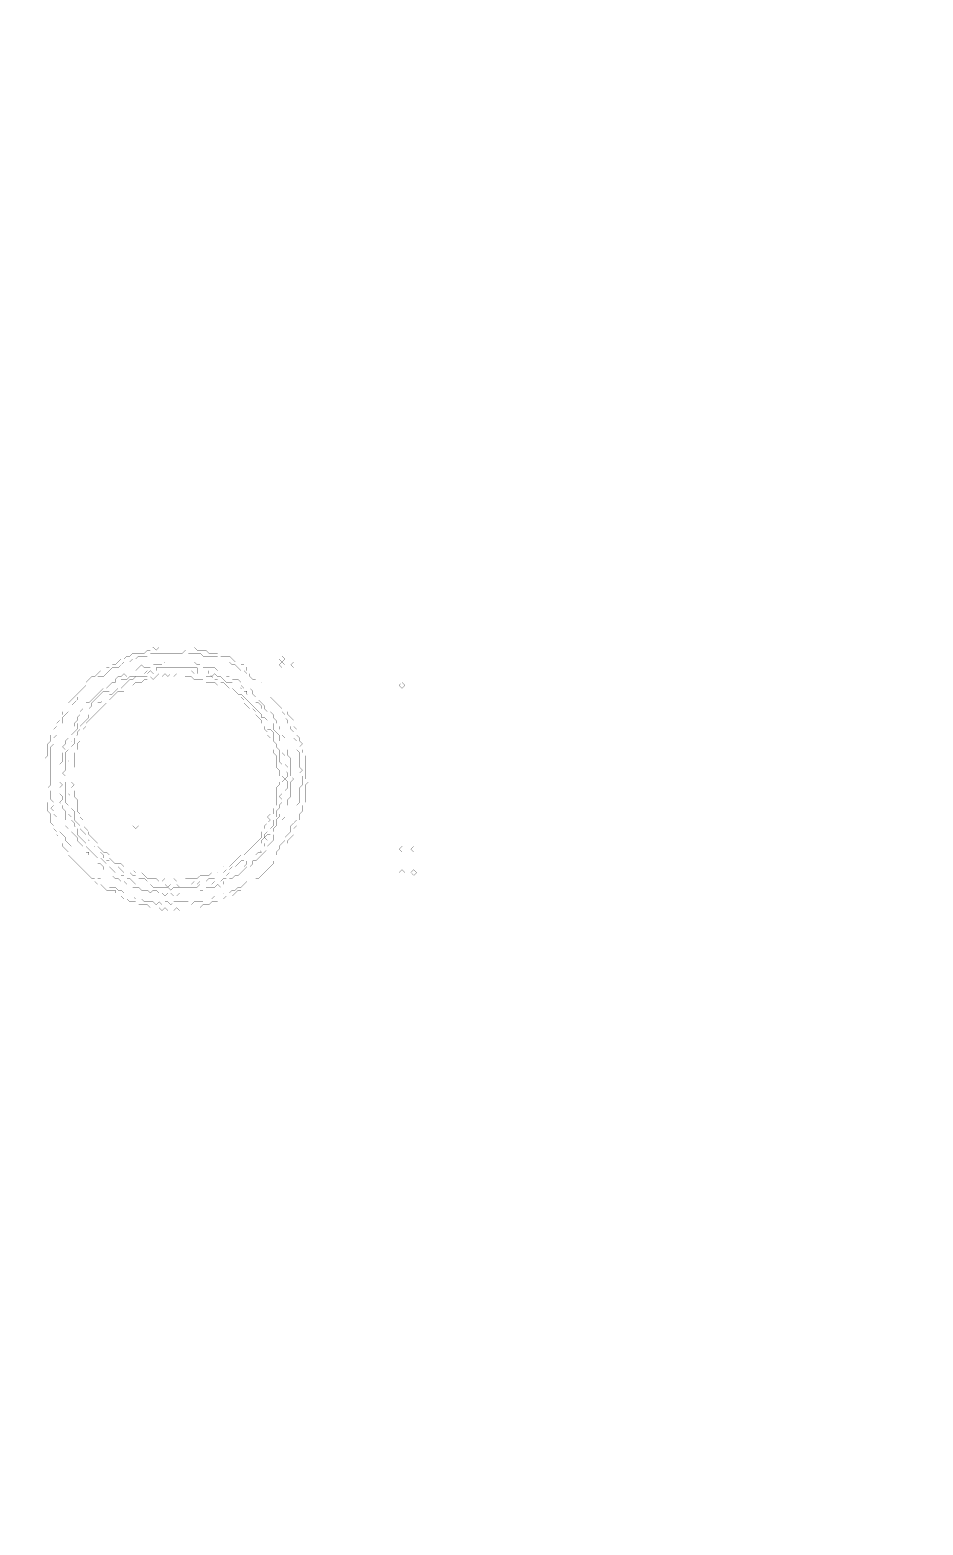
# Model space of a CAD drawing. Header units: metres. Extents: x 0 to 4985, y -4985 to 0.
# Drawn here: x 2008 to 4985, y -4985 to 0 of the extents above; entities that cross this region are included whole.
import ezdxf

# ---------------------------------------------------------------- set-up
doc = ezdxf.new("R2010")
doc.units = ezdxf.units.M
doc.layers.add('conductor', color=1, linetype='Continuous')
doc.layers.add('substrate', color=5, linetype='Continuous')

msp = doc.modelspace()

# ---------------------------------------------------------------- linework, layer by layer
at = {"layer": 'conductor', "const_width": 0.5}
for points in [[(2526.8, -2068.2), (2517, -2078), (2507.3, -2078), (2497.5, -2078), (2487.7, -2078), (2478, -2078), (2468.2, -2078), (2458.5, -2078), (2448.7, -2078), (2439, -2078), (2429.2, -2078), (2419.5, -2078), (2409.7, -2078), (2399.9, -2087.8), (2390.2, -2087.8), (2380.4, -2087.8), (2370.7, -2087.8), (2360.9, -2097.5), (2351.2, -2097.5), (2341.4, -2107.3), (2331.7, -2107.3), (2321.9, -2107.3), (2312.1, -2117), (2302.4, -2126.8), (2292.6, -2126.8), (2282.9, -2126.8), (2273.1, -2136.5), (2263.4, -2146.3), (2253.6, -2156), (2243.8, -2156), (2234.1, -2156), (2224.3, -2165.8), (2214.6, -2175.6), (2204.8, -2185.3), (2195.1, -2195.1), (2185.3, -2204.8), (2175.6, -2214.6), (2165.8, -2224.3), (2165.8, -2234.1), (2156, -2243.8), (2146.3, -2253.6), (2136.5, -2263.4), (2136.5, -2273.1), (2126.8, -2282.9), (2117, -2292.6), (2117, -2302.4), (2117, -2312.1), (2107.3, -2321.9), (2107.3, -2331.7), (2097.5, -2341.4), (2097.5, -2351.2), (2087.8, -2360.9), (2087.8, -2370.7), (2087.8, -2380.4), (2078, -2390.2), (2078, -2399.9), (2078, -2409.7), (2078, -2419.5), (2078, -2429.2), (2078, -2439), (2078, -2448.7), (2078, -2458.5), (2078, -2468.2), (2078, -2478), (2078, -2487.7), (2078, -2497.5), (2078, -2507.3), (2078, -2517), (2068.2, -2526.8), (2078, -2536.5), (2078, -2546.3), (2078, -2556), (2078, -2565.8), (2087.8, -2575.5), (2087.8, -2585.3), (2078, -2595.1), (2087.8, -2604.8), (2087.8, -2614.6), (2097.5, -2624.3), (2097.5, -2634.1), (2097.5, -2643.8), (2107.3, -2653.6), (2107.3, -2663.3), (2107.3, -2673.1), (2117, -2682.9), (2126.8, -2692.6), (2126.8, -2702.4), (2136.5, -2712.1), (2146.3, -2721.9), (2146.3, -2731.6), (2146.3, -2741.4), (2156, -2751.2), (2165.8, -2760.9), (2175.6, -2770.7), (2185.3, -2780.4), (2195.1, -2790.2), (2204.8, -2799.9), (2214.6, -2809.7), (2224.3, -2819.4), (2234.1, -2829.2), (2243.8, -2829.2), (2253.6, -2839), (2263.4, -2848.7), (2273.1, -2858.5), (2282.9, -2858.5), (2292.6, -2858.5), (2302.4, -2868.2), (2312.1, -2868.2), (2321.9, -2878), (2331.7, -2878), (2341.4, -2887.7), (2351.2, -2887.7), (2360.9, -2897.5), (2370.7, -2897.5), (2380.4, -2897.5), (2390.2, -2907.2), (2399.9, -2907.2), (2409.7, -2907.2), (2419.5, -2907.2), (2429.2, -2917), (2439, -2907.2), (2448.7, -2917), (2458.5, -2907.2), (2468.2, -2907.2), (2478, -2917), (2487.7, -2907.2), (2497.5, -2907.2), (2507.3, -2907.2), (2517, -2907.2), (2526.8, -2907.2), (2536.5, -2907.2), (2546.3, -2917), (2556, -2907.2), (2565.8, -2907.2), (2575.5, -2907.2), (2585.3, -2907.2), (2595.1, -2897.5), (2604.8, -2897.5), (2614.6, -2897.5), (2624.3, -2887.7), (2634.1, -2887.7), (2643.8, -2887.7), (2653.6, -2878), (2663.3, -2878), (2673.1, -2878), (2682.9, -2868.2), (2692.6, -2868.2), (2702.4, -2858.5), (2712.1, -2858.5), (2721.9, -2848.7), (2731.6, -2839), (2741.4, -2839), (2751.2, -2829.2), (2760.9, -2819.4), (2770.7, -2809.7), (2780.4, -2799.9), (2790.2, -2790.2), (2799.9, -2780.4), (2809.7, -2770.7), (2819.4, -2760.9), (2829.2, -2751.2), (2829.2, -2741.4), (2839, -2731.6), (2839, -2721.9), (2848.7, -2712.1), (2858.5, -2702.4), (2858.5, -2692.6), (2868.2, -2682.9), (2878, -2673.1), (2878, -2663.3), (2878, -2653.6), (2887.7, -2643.8), (2897.5, -2634.1), (2897.5, -2624.3), (2897.5, -2614.6), (2897.5, -2604.8), (2897.5, -2595.1), (2897.5, -2585.3), (2907.2, -2575.5), (2907.2, -2565.8), (2907.2, -2556), (2907.2, -2546.3), (2907.2, -2536.5), (2907.2, -2526.8), (2917, -2517), (2917, -2507.3), (2917, -2497.5), (2917, -2487.7), (2907.2, -2478), (2917, -2468.2), (2907.2, -2458.5), (2907.2, -2448.7), (2907.2, -2439), (2907.2, -2429.2), (2907.2, -2419.5), (2907.2, -2409.7), (2897.5, -2399.9), (2897.5, -2390.2), (2897.5, -2380.4), (2897.5, -2370.7), (2887.7, -2360.9), (2887.7, -2351.2), (2887.7, -2341.4), (2878, -2331.7), (2878, -2321.9), (2868.2, -2312.1), (2868.2, -2302.4), (2858.5, -2292.6), (2858.5, -2282.9), (2848.7, -2273.1), (2848.7, -2263.4), (2839, -2253.6), (2829.2, -2243.8), (2819.4, -2234.1), (2809.7, -2224.3), (2809.7, -2214.6), (2799.9, -2204.8), (2790.2, -2195.1), (2780.4, -2185.3), (2770.7, -2175.6), (2760.9, -2165.8), (2751.2, -2165.8), (2741.4, -2156), (2741.4, -2146.3), (2731.6, -2146.3), (2721.9, -2136.5), (2712.1, -2136.5), (2702.4, -2126.8), (2692.6, -2117), (2682.9, -2117), (2673.1, -2107.3), (2663.3, -2107.3), (2653.6, -2097.5), (2643.8, -2097.5), (2634.1, -2087.8), (2624.3, -2087.8), (2614.6, -2087.8), (2604.8, -2087.8), (2595.1, -2087.8), (2585.3, -2087.8), (2575.5, -2078), (2565.8, -2078), (2556, -2078), (2546.3, -2078), (2536.5, -2078)], [(2448.7, -2117), (2458.5, -2107.3), (2468.2, -2107.3), (2478, -2107.3), (2487.7, -2107.3), (2497.5, -2117), (2507.3, -2107.3), (2517, -2107.3), (2526.8, -2107.3), (2536.5, -2107.3), (2546.3, -2107.3), (2556, -2107.3), (2565.8, -2117), (2575.5, -2117), (2585.3, -2126.8), (2595.1, -2126.8), (2604.8, -2126.8), (2614.6, -2126.8), (2624.3, -2126.8), (2634.1, -2136.5), (2634.1, -2146.3), (2643.8, -2146.3), (2653.6, -2146.3), (2663.3, -2156), (2673.1, -2156), (2682.9, -2165.8), (2692.6, -2165.8), (2702.4, -2165.8), (2712.1, -2175.6), (2712.1, -2185.3), (2721.9, -2195.1), (2731.6, -2195.1), (2741.4, -2195.1), (2751.2, -2204.8), (2751.2, -2214.6), (2760.9, -2224.3), (2760.9, -2234.1), (2770.7, -2234.1), (2780.4, -2243.8), (2790.2, -2253.6), (2790.2, -2263.4), (2799.9, -2273.1), (2809.7, -2273.1), (2819.4, -2282.9), (2819.4, -2292.6), (2829.2, -2302.4), (2829.2, -2312.1), (2839, -2321.9), (2839, -2331.7), (2848.7, -2341.4), (2848.7, -2351.2), (2858.5, -2360.9), (2858.5, -2370.7), (2858.5, -2380.4), (2858.5, -2390.2), (2868.2, -2399.9), (2868.2, -2409.7), (2868.2, -2419.5), (2878, -2429.2), (2878, -2439), (2878, -2448.7), (2878, -2458.5), (2878, -2468.2), (2878, -2478), (2878, -2487.7), (2887.7, -2497.5), (2878, -2507.3), (2878, -2517), (2878, -2526.8), (2878, -2536.5), (2878, -2546.3), (2878, -2556), (2868.2, -2565.8), (2868.2, -2575.5), (2868.2, -2585.3), (2858.5, -2595.1), (2858.5, -2604.8), (2858.5, -2614.6), (2858.5, -2624.3), (2848.7, -2634.1), (2848.7, -2643.8), (2848.7, -2653.6), (2839, -2663.3), (2829.2, -2673.1), (2819.4, -2682.9), (2819.4, -2692.6), (2819.4, -2702.4), (2809.7, -2712.1), (2799.9, -2721.9), (2799.9, -2731.6), (2790.2, -2741.4), (2780.4, -2751.2), (2770.7, -2760.9), (2760.9, -2770.7), (2751.2, -2770.7), (2751.2, -2780.4), (2741.4, -2790.2), (2731.6, -2790.2), (2721.9, -2799.9), (2712.1, -2809.7), (2702.4, -2819.4), (2692.6, -2819.4), (2682.9, -2829.2), (2673.1, -2829.2), (2663.3, -2839), (2653.6, -2839), (2653.6, -2848.7), (2643.8, -2858.5), (2634.1, -2848.7), (2624.3, -2858.5), (2614.6, -2858.5), (2604.8, -2858.5), (2595.1, -2858.5), (2585.3, -2868.2), (2575.5, -2868.2), (2565.8, -2878), (2556, -2878), (2546.3, -2878), (2536.5, -2878), (2526.8, -2878), (2517, -2878), (2507.3, -2878), (2497.5, -2868.2), (2507.3, -2878), (2497.5, -2887.7), (2487.7, -2887.7), (2478, -2878), (2468.2, -2878), (2458.5, -2887.7), (2448.7, -2878), (2439, -2878), (2429.2, -2868.2), (2419.5, -2868.2), (2409.7, -2878), (2399.9, -2868.2), (2390.2, -2868.2), (2380.4, -2868.2), (2370.7, -2858.5), (2360.9, -2858.5), (2351.2, -2858.5), (2341.4, -2848.7), (2331.7, -2848.7), (2321.9, -2839), (2312.1, -2839), (2302.4, -2829.2), (2292.6, -2829.2), (2282.9, -2819.4), (2282.9, -2809.7), (2273.1, -2819.4), (2263.4, -2809.7), (2253.6, -2799.9), (2253.6, -2790.2), (2243.8, -2780.4), (2234.1, -2780.4), (2224.3, -2770.7), (2214.6, -2760.9), (2204.8, -2751.2), (2204.8, -2741.4), (2195.1, -2741.4), (2185.3, -2731.6), (2185.3, -2721.9), (2175.6, -2712.1), (2165.8, -2702.4), (2165.8, -2692.6), (2156, -2682.9), (2146.3, -2673.1), (2146.3, -2663.3), (2136.5, -2663.3), (2126.8, -2653.6), (2136.5, -2643.8), (2126.8, -2634.1), (2126.8, -2624.3), (2126.8, -2614.6), (2126.8, -2604.8), (2117, -2595.1), (2117, -2585.3), (2107.3, -2575.5), (2117, -2565.8), (2117, -2556), (2107.3, -2546.3), (2107.3, -2536.5), (2107.3, -2526.8), (2117, -2517), (2107.3, -2507.3), (2107.3, -2497.5), (2107.3, -2487.7), (2107.3, -2478), (2107.3, -2468.2), (2107.3, -2458.5), (2107.3, -2448.7), (2117, -2439), (2117, -2429.2), (2117, -2419.5), (2117, -2409.7), (2126.8, -2399.9), (2117, -2390.2), (2126.8, -2380.4), (2126.8, -2370.7), (2136.5, -2360.9), (2136.5, -2351.2), (2136.5, -2341.4), (2146.3, -2331.7), (2156, -2321.9), (2156, -2312.1), (2165.8, -2302.4), (2165.8, -2292.6), (2175.6, -2282.9), (2175.6, -2273.1), (2185.3, -2263.4), (2185.3, -2253.6), (2195.1, -2243.8), (2204.8, -2243.8), (2214.6, -2234.1), (2224.3, -2224.3), (2234.1, -2214.6), (2243.8, -2204.8), (2253.6, -2195.1), (2263.4, -2195.1), (2273.1, -2185.3), (2282.9, -2175.6), (2292.6, -2175.6), (2292.6, -2165.8), (2302.4, -2156), (2312.1, -2156), (2321.9, -2146.3), (2331.7, -2156), (2331.7, -2146.3), (2341.4, -2136.5), (2351.2, -2146.3), (2360.9, -2146.3), (2360.9, -2136.5), (2370.7, -2126.8), (2380.4, -2117), (2390.2, -2126.8), (2399.9, -2126.8), (2409.7, -2126.8), (2419.5, -2117), (2429.2, -2117), (2439, -2117)], [(2439, -2146.3), (2429.2, -2156), (2419.5, -2165.8), (2409.7, -2156), (2399.9, -2165.8), (2390.2, -2165.8), (2380.4, -2175.6), (2370.7, -2175.6), (2360.9, -2175.6), (2351.2, -2185.3), (2341.4, -2185.3), (2331.7, -2195.1), (2321.9, -2204.8), (2312.1, -2204.8), (2302.4, -2204.8), (2292.6, -2214.6), (2282.9, -2224.3), (2273.1, -2234.1), (2263.4, -2234.1), (2263.4, -2243.8), (2253.6, -2253.6), (2243.8, -2263.4), (2234.1, -2273.1), (2224.3, -2282.9), (2214.6, -2292.6), (2204.8, -2302.4), (2195.1, -2312.1), (2195.1, -2321.9), (2185.3, -2331.7), (2185.3, -2341.4), (2175.6, -2351.2), (2175.6, -2360.9), (2175.6, -2370.7), (2165.8, -2380.4), (2165.8, -2390.2), (2165.8, -2399.9), (2156, -2409.7), (2156, -2419.5), (2156, -2429.2), (2156, -2439), (2156, -2448.7), (2156, -2458.5), (2146.3, -2468.2), (2146.3, -2478), (2146.3, -2487.7), (2146.3, -2497.5), (2146.3, -2507.3), (2156, -2517), (2146.3, -2526.8), (2156, -2536.5), (2156, -2546.3), (2156, -2556), (2165.8, -2565.8), (2165.8, -2575.5), (2165.8, -2585.3), (2165.8, -2595.1), (2165.8, -2604.8), (2175.6, -2614.6), (2175.6, -2624.3), (2185.3, -2634.1), (2185.3, -2643.8), (2185.3, -2653.6), (2195.1, -2663.3), (2204.8, -2673.1), (2204.8, -2682.9), (2214.6, -2692.6), (2224.3, -2702.4), (2234.1, -2712.1), (2234.1, -2721.9), (2243.8, -2731.6), (2253.6, -2741.4), (2263.4, -2741.4), (2273.1, -2751.2), (2273.1, -2760.9), (2282.9, -2770.7), (2292.6, -2780.4), (2302.4, -2780.4), (2312.1, -2780.4), (2321.9, -2790.2), (2331.7, -2790.2), (2341.4, -2799.9), (2351.2, -2799.9), (2360.9, -2809.7), (2370.7, -2809.7), (2380.4, -2809.7), (2390.2, -2819.4), (2399.9, -2829.2), (2409.7, -2829.2), (2419.5, -2829.2), (2429.2, -2829.2), (2439, -2839), (2448.7, -2839), (2458.5, -2829.2), (2468.2, -2839), (2478, -2839), (2487.7, -2829.2), (2497.5, -2839), (2507.3, -2839), (2517, -2839), (2526.8, -2829.2), (2536.5, -2829.2), (2546.3, -2829.2), (2556, -2829.2), (2565.8, -2829.2), (2575.5, -2819.4), (2585.3, -2819.4), (2595.1, -2819.4), (2604.8, -2819.4), (2614.6, -2809.7), (2624.3, -2809.7), (2634.1, -2809.7), (2643.8, -2799.9), (2653.6, -2790.2), (2663.3, -2790.2), (2673.1, -2790.2), (2682.9, -2780.4), (2692.6, -2770.7), (2702.4, -2760.9), (2712.1, -2751.2), (2721.9, -2751.2), (2731.6, -2741.4), (2741.4, -2731.6), (2751.2, -2721.9), (2760.9, -2712.1), (2770.7, -2702.4), (2780.4, -2692.6), (2780.4, -2682.9), (2780.4, -2673.1), (2790.2, -2663.3), (2790.2, -2653.6), (2799.9, -2643.8), (2809.7, -2634.1), (2799.9, -2624.3), (2809.7, -2614.6), (2819.4, -2614.6), (2819.4, -2604.8), (2819.4, -2595.1), (2829.2, -2585.3), (2829.2, -2575.5), (2829.2, -2565.8), (2829.2, -2556), (2829.2, -2546.3), (2829.2, -2536.5), (2829.2, -2526.8), (2839, -2517), (2839, -2507.3), (2829.2, -2497.5), (2839, -2487.7), (2839, -2478), (2839, -2468.2), (2829.2, -2458.5), (2829.2, -2448.7), (2829.2, -2439), (2829.2, -2429.2), (2829.2, -2419.5), (2819.4, -2409.7), (2819.4, -2399.9), (2809.7, -2390.2), (2809.7, -2380.4), (2809.7, -2370.7), (2809.7, -2360.9), (2799.9, -2351.2), (2799.9, -2341.4), (2790.2, -2331.7), (2790.2, -2321.9), (2780.4, -2312.1), (2780.4, -2302.4), (2770.7, -2292.6), (2760.9, -2282.9), (2760.9, -2273.1), (2751.2, -2263.4), (2741.4, -2263.4), (2731.6, -2253.6), (2721.9, -2243.8), (2721.9, -2234.1), (2712.1, -2224.3), (2702.4, -2224.3), (2692.6, -2224.3), (2682.9, -2214.6), (2673.1, -2204.8), (2663.3, -2195.1), (2653.6, -2185.3), (2643.8, -2185.3), (2634.1, -2185.3), (2624.3, -2175.6), (2614.6, -2175.6), (2604.8, -2175.6), (2595.1, -2175.6), (2585.3, -2165.8), (2575.5, -2165.8), (2565.8, -2165.8), (2556, -2165.8), (2546.3, -2156), (2536.5, -2156), (2526.8, -2156), (2517, -2146.3), (2507.3, -2146.3), (2497.5, -2146.3), (2487.7, -2156), (2478, -2146.3), (2468.2, -2156), (2458.5, -2146.3), (2448.7, -2156)], [(2351.2, -2653.6), (2360.9, -2643.8), (2370.7, -2653.6), (2360.9, -2663.3)]]:
    msp.add_lwpolyline(points, close=True, dxfattribs=at)
at = {"layer": 'substrate', "const_width": 0.5}
msp.add_lwpolyline([(2000, -4985.2), (2009.7, -4985.2), (2019.5, -4985.2), (2029.2, -4985.2), (2039, -4985.2), (2048.7, -4985.2), (2058.5, -4985.2), (2068.2, -4985.2), (2078, -4985.2), (2087.8, -4985.2), (2097.5, -4985.2), (2107.3, -4985.2), (2117, -4985.2), (2126.8, -4985.2), (2136.5, -4985.2), (2146.3, -4985.2), (2156, -4985.2), (2165.8, -4985.2), (2175.6, -4985.2), (2185.3, -4985.2), (2195.1, -4985.2), (2204.8, -4985.2), (2214.6, -4985.2), (2224.3, -4985.2), (2234.1, -4985.2), (2243.8, -4985.2), (2253.6, -4985.2), (2263.4, -4985.2), (2273.1, -4985.2), (2282.9, -4985.2), (2292.6, -4985.2), (2302.4, -4985.2), (2312.1, -4985.2), (2321.9, -4985.2), (2331.7, -4985.2), (2341.4, -4985.2), (2351.2, -4985.2), (2360.9, -4985.2), (2370.7, -4985.2), (2380.4, -4985.2), (2390.2, -4985.2), (2399.9, -4985.2), (2409.7, -4985.2), (2419.5, -4985.2), (2429.2, -4985.2), (2439, -4985.2), (2448.7, -4985.2), (2458.5, -4985.2), (2468.2, -4985.2), (2478, -4985.2), (2487.7, -4985.2), (2497.5, -4985.2), (2507.3, -4985.2), (2517, -4985.2), (2526.8, -4985.2), (2536.5, -4985.2), (2546.3, -4985.2), (2556, -4985.2), (2565.8, -4985.2), (2575.5, -4985.2), (2585.3, -4985.2), (2595.1, -4985.2), (2604.8, -4985.2), (2614.6, -4985.2), (2624.3, -4985.2), (2634.1, -4985.2), (2643.8, -4985.2), (2653.6, -4985.2), (2663.3, -4985.2), (2673.1, -4985.2), (2682.9, -4985.2), (2692.6, -4985.2), (2702.4, -4985.2), (2712.1, -4985.2), (2721.9, -4985.2), (2731.6, -4985.2), (2741.4, -4985.2), (2751.2, -4985.2), (2760.9, -4985.2), (2770.7, -4985.2), (2780.4, -4985.2), (2790.2, -4985.2), (2799.9, -4985.2), (2809.7, -4985.2), (2819.4, -4985.2), (2829.2, -4985.2), (2839, -4985.2), (2848.7, -4985.2), (2858.5, -4985.2), (2868.2, -4985.2), (2878, -4985.2), (2887.7, -4985.2), (2897.5, -4985.2), (2907.2, -4985.2), (2917, -4985.2), (2926.8, -4985.2), (2936.5, -4985.2), (2946.3, -4985.2), (2956, -4985.2), (2965.8, -4985.2), (2975.5, -4985.2), (2985.3, -4985.2), (2995, -4985.2), (3004.8, -4985.2), (3014.6, -4985.2), (3024.3, -4985.2), (3034.1, -4985.2), (3043.8, -4985.2), (3053.6, -4985.2), (3063.3, -4985.2), (3073.1, -4985.2), (3082.9, -4985.2), (3092.6, -4985.2), (3102.4, -4985.2), (3112.1, -4985.2), (3121.9, -4985.2), (3131.6, -4985.2), (3141.4, -4985.2), (3151.1, -4985.2), (3160.9, -4985.2), (3170.7, -4985.2), (3180.4, -4985.2), (3190.2, -4985.2), (3199.9, -4985.2), (3209.7, -4985.2), (3219.4, -4985.2), (3229.2, -4985.2), (3238.9, -4985.2), (3248.7, -4985.2), (3258.5, -4985.2), (3268.2, -4985.2), (3278, -4985.2), (3287.7, -4985.2), (3297.5, -4985.2), (3307.2, -4985.2), (3317, -4985.2), (3326.7, -4985.2), (3336.5, -4985.2), (3346.3, -4985.2), (3356, -4985.2), (3365.8, -4985.2), (3375.5, -4985.2), (3385.3, -4985.2), (3395, -4985.2), (3404.8, -4985.2), (3414.6, -4985.2), (3424.3, -4985.2), (3434.1, -4985.2), (3443.8, -4985.2), (3453.6, -4985.2), (3463.3, -4985.2), (3473.1, -4985.2), (3482.8, -4985.2), (3492.6, -4985.2), (3502.4, -4985.2), (3512.1, -4985.2), (3521.9, -4985.2), (3531.6, -4985.2), (3541.4, -4985.2), (3551.1, -4985.2), (3560.9, -4985.2), (3570.6, -4985.2), (3580.4, -4985.2), (3590.2, -4985.2), (3599.9, -4985.2), (3609.7, -4985.2), (3619.4, -4985.2), (3629.2, -4985.2), (3638.9, -4985.2), (3648.7, -4985.2), (3658.4, -4985.2), (3668.2, -4985.2), (3678, -4985.2), (3687.7, -4985.2), (3697.5, -4985.2), (3707.2, -4985.2), (3717, -4985.2), (3726.7, -4985.2), (3736.5, -4985.2), (3746.2, -4985.2), (3756, -4985.2), (3765.8, -4985.2), (3775.5, -4985.2), (3785.3, -4985.2), (3795, -4985.2), (3804.8, -4985.2), (3814.5, -4985.2), (3824.3, -4985.2), (3834.1, -4985.2), (3843.8, -4985.2), (3853.6, -4985.2), (3863.3, -4985.2), (3873.1, -4985.2), (3882.8, -4985.2), (3892.6, -4985.2), (3902.3, -4985.2), (3912.1, -4985.2), (3921.9, -4985.2), (3931.6, -4985.2), (3941.4, -4985.2), (3951.1, -4985.2), (3960.9, -4985.2), (3970.6, -4985.2), (3980.4, -4985.2), (3990.1, -4985.2), (3999.9, -4985.2), (4009.7, -4985.2), (4019.4, -4985.2), (4029.2, -4985.2), (4038.9, -4985.2), (4048.7, -4985.2), (4058.4, -4985.2), (4068.2, -4985.2), (4077.9, -4985.2), (4087.7, -4985.2), (4097.5, -4985.2), (4107.2, -4985.2), (4117, -4985.2), (4126.7, -4985.2), (4136.5, -4985.2), (4146.2, -4985.2), (4156, -4985.2), (4165.8, -4985.2), (4175.5, -4985.2), (4185.3, -4985.2), (4195, -4985.2), (4204.8, -4985.2), (4214.5, -4985.2), (4224.3, -4985.2), (4234, -4985.2), (4243.8, -4985.2), (4253.6, -4985.2), (4263.3, -4985.2), (4273.1, -4985.2), (4282.8, -4985.2), (4292.6, -4985.2), (4302.3, -4985.2), (4312.1, -4985.2), (4321.8, -4985.2), (4331.6, -4985.2), (4341.4, -4985.2), (4351.1, -4985.2), (4360.9, -4985.2), (4370.6, -4985.2), (4380.4, -4985.2), (4390.1, -4985.2), (4399.9, -4985.2), (4409.6, -4985.2), (4419.4, -4985.2), (4429.2, -4985.2), (4438.9, -4985.2), (4448.7, -4985.2), (4458.4, -4985.2), (4468.2, -4985.2), (4477.9, -4985.2), (4487.7, -4985.2), (4497.5, -4985.2), (4507.2, -4985.2), (4517, -4985.2), (4526.7, -4985.2), (4536.5, -4985.2), (4546.2, -4985.2), (4556, -4985.2), (4565.7, -4985.2), (4575.5, -4985.2), (4585.3, -4985.2), (4595, -4985.2), (4604.8, -4985.2), (4614.5, -4985.2), (4624.3, -4985.2), (4634, -4985.2), (4643.8, -4985.2), (4653.5, -4985.2), (4663.3, -4985.2), (4673.1, -4985.2), (4682.8, -4985.2), (4692.6, -4985.2), (4702.3, -4985.2), (4712.1, -4985.2), (4721.8, -4985.2), (4731.6, -4985.2), (4741.3, -4985.2), (4751.1, -4985.2), (4760.9, -4985.2), (4770.6, -4985.2), (4780.4, -4985.2), (4790.1, -4985.2), (4799.9, -4985.2), (4809.6, -4985.2), (4819.4, -4985.2), (4829.2, -4985.2), (4838.9, -4985.2), (4848.7, -4985.2), (4858.4, -4985.2), (4868.2, -4985.2), (4877.9, -4985.2), (4887.7, -4985.2), (4897.4, -4985.2), (4907.2, -4985.2), (4917, -4985.2), (4926.7, -4985.2), (4936.5, -4985.2), (4946.2, -4985.2), (4956, -4985.2), (4965.7, -4985.2), (4975.5, -4985.2), (4985.2, -4985.2), (4985.2, -4975.5), (4985.2, -4965.7), (4985.2, -4956), (4985.2, -4946.2), (4985.2, -4936.5), (4985.2, -4926.7), (4985.2, -4917), (4985.2, -4907.2), (4985.2, -4897.4), (4985.2, -4887.7), (4985.2, -4877.9), (4985.2, -4868.2), (4985.2, -4858.4), (4985.2, -4848.7), (4985.2, -4838.9), (4985.2, -4829.2), (4985.2, -4819.4), (4985.2, -4809.6), (4985.2, -4799.9), (4985.2, -4790.1), (4985.2, -4780.4), (4985.2, -4770.6), (4985.2, -4760.9), (4985.2, -4751.1), (4985.2, -4741.3), (4985.2, -4731.6), (4985.2, -4721.8), (4985.2, -4712.1), (4985.2, -4702.3), (4985.2, -4692.6), (4985.2, -4682.8), (4985.2, -4673.1), (4985.2, -4663.3), (4985.2, -4653.5), (4985.2, -4643.8), (4985.2, -4634), (4985.2, -4624.3), (4985.2, -4614.5), (4985.2, -4604.8), (4985.2, -4595), (4985.2, -4585.3), (4985.2, -4575.5), (4985.2, -4565.7), (4985.2, -4556), (4985.2, -4546.2), (4985.2, -4536.5), (4985.2, -4526.7), (4985.2, -4517), (4985.2, -4507.2), (4985.2, -4497.5), (4985.2, -4487.7), (4985.2, -4477.9), (4985.2, -4468.2), (4985.2, -4458.4), (4985.2, -4448.7), (4985.2, -4438.9), (4985.2, -4429.2), (4985.2, -4419.4), (4985.2, -4409.6), (4985.2, -4399.9), (4985.2, -4390.1), (4985.2, -4380.4), (4985.2, -4370.6), (4985.2, -4360.9), (4985.2, -4351.1), (4985.2, -4341.4), (4985.2, -4331.6), (4985.2, -4321.8), (4985.2, -4312.1), (4985.2, -4302.3), (4985.2, -4292.6), (4985.2, -4282.8), (4985.2, -4273.1), (4985.2, -4263.3), (4985.2, -4253.6), (4985.2, -4243.8), (4985.2, -4234), (4985.2, -4224.3), (4985.2, -4214.5), (4985.2, -4204.8), (4985.2, -4195), (4985.2, -4185.3), (4985.2, -4175.5), (4985.2, -4165.8), (4985.2, -4156), (4985.2, -4146.2), (4985.2, -4136.5), (4985.2, -4126.7), (4985.2, -4117), (4985.2, -4107.2), (4985.2, -4097.5), (4985.2, -4087.7), (4985.2, -4077.9), (4985.2, -4068.2), (4985.2, -4058.4), (4985.2, -4048.7), (4985.2, -4038.9), (4985.2, -4029.2), (4985.2, -4019.4), (4985.2, -4009.7), (4985.2, -3999.9), (4985.2, -3990.1), (4985.2, -3980.4), (4985.2, -3970.6), (4985.2, -3960.9), (4985.2, -3951.1), (4985.2, -3941.4), (4985.2, -3931.6), (4985.2, -3921.9), (4985.2, -3912.1), (4985.2, -3902.3), (4985.2, -3892.6), (4985.2, -3882.8), (4985.2, -3873.1), (4985.2, -3863.3), (4985.2, -3853.6), (4985.2, -3843.8), (4985.2, -3834.1), (4985.2, -3824.3), (4985.2, -3814.5), (4985.2, -3804.8), (4985.2, -3795), (4985.2, -3785.3), (4985.2, -3775.5), (4985.2, -3765.8), (4985.2, -3756), (4985.2, -3746.2), (4985.2, -3736.5), (4985.2, -3726.7), (4985.2, -3717), (4985.2, -3707.2), (4985.2, -3697.5), (4985.2, -3687.7), (4985.2, -3678), (4985.2, -3668.2), (4985.2, -3658.4), (4985.2, -3648.7), (4985.2, -3638.9), (4985.2, -3629.2), (4985.2, -3619.4), (4985.2, -3609.7), (4985.2, -3599.9), (4985.2, -3590.2), (4985.2, -3580.4), (4985.2, -3570.6), (4985.2, -3560.9), (4985.2, -3551.1), (4985.2, -3541.4), (4985.2, -3531.6), (4985.2, -3521.9), (4985.2, -3512.1), (4985.2, -3502.4), (4985.2, -3492.6), (4985.2, -3482.8), (4985.2, -3473.1), (4985.2, -3463.3), (4985.2, -3453.6), (4985.2, -3443.8), (4985.2, -3434.1), (4985.2, -3424.3), (4985.2, -3414.6), (4985.2, -3404.8), (4985.2, -3395), (4985.2, -3385.3), (4985.2, -3375.5), (4985.2, -3365.8), (4985.2, -3356), (4985.2, -3346.3), (4985.2, -3336.5), (4985.2, -3326.7), (4985.2, -3317), (4985.2, -3307.2), (4985.2, -3297.5), (4985.2, -3287.7), (4985.2, -3278), (4985.2, -3268.2), (4985.2, -3258.5), (4985.2, -3248.7), (4985.2, -3238.9), (4985.2, -3229.2), (4985.2, -3219.4), (4985.2, -3209.7), (4985.2, -3199.9), (4985.2, -3190.2), (4985.2, -3180.4), (4985.2, -3170.7), (4985.2, -3160.9), (4985.2, -3151.1), (4985.2, -3141.4), (4985.2, -3131.6), (4985.2, -3121.9), (4985.2, -3112.1), (4985.2, -3102.4), (4985.2, -3092.6), (4985.2, -3082.9), (4985.2, -3073.1), (4985.2, -3063.3), (4985.2, -3053.6), (4985.2, -3043.8), (4985.2, -3034.1), (4985.2, -3024.3), (4985.2, -3014.6), (4985.2, -3004.8), (4985.2, -2995), (4985.2, -2985.3), (4985.2, -2975.5), (4985.2, -2965.8), (4985.2, -2956), (4985.2, -2946.3), (4985.2, -2936.5), (4985.2, -2926.8), (4985.2, -2917), (4985.2, -2907.2), (4985.2, -2897.5), (4985.2, -2887.7), (4985.2, -2878), (4985.2, -2868.2), (4985.2, -2858.5), (4985.2, -2848.7), (4985.2, -2839), (4985.2, -2829.2), (4985.2, -2819.4), (4985.2, -2809.7), (4985.2, -2799.9), (4985.2, -2790.2), (4985.2, -2780.4), (4985.2, -2770.7), (4985.2, -2760.9), (4985.2, -2751.2), (4985.2, -2741.4), (4985.2, -2731.6), (4985.2, -2721.9), (4985.2, -2712.1), (4985.2, -2702.4), (4985.2, -2692.6), (4985.2, -2682.9), (4985.2, -2673.1), (4985.2, -2663.3), (4985.2, -2653.6), (4985.2, -2643.8), (4985.2, -2634.1), (4985.2, -2624.3), (4985.2, -2614.6), (4985.2, -2604.8), (4985.2, -2595.1), (4985.2, -2585.3), (4985.2, -2575.5), (4985.2, -2565.8), (4985.2, -2556), (4985.2, -2546.3), (4985.2, -2536.5), (4985.2, -2526.8), (4985.2, -2517), (4985.2, -2507.3), (4985.2, -2497.5), (4985.2, -2487.7), (4985.2, -2478), (4985.2, -2468.2), (4985.2, -2458.5), (4985.2, -2448.7), (4985.2, -2439), (4985.2, -2429.2), (4985.2, -2419.5), (4985.2, -2409.7), (4985.2, -2399.9), (4985.2, -2390.2), (4985.2, -2380.4), (4985.2, -2370.7), (4985.2, -2360.9), (4985.2, -2351.2), (4985.2, -2341.4), (4985.2, -2331.7), (4985.2, -2321.9), (4985.2, -2312.1), (4985.2, -2302.4), (4985.2, -2292.6), (4985.2, -2282.9), (4985.2, -2273.1), (4985.2, -2263.4), (4985.2, -2253.6), (4985.2, -2243.8), (4985.2, -2234.1), (4985.2, -2224.3), (4985.2, -2214.6), (4985.2, -2204.8), (4985.2, -2195.1), (4985.2, -2185.3), (4985.2, -2175.6), (4985.2, -2165.8), (4985.2, -2156), (4985.2, -2146.3), (4985.2, -2136.5), (4985.2, -2126.8), (4985.2, -2117), (4985.2, -2107.3), (4985.2, -2097.5), (4985.2, -2087.8), (4985.2, -2078), (4985.2, -2068.2), (4985.2, -2058.5), (4985.2, -2048.7), (4985.2, -2039), (4985.2, -2029.2), (4985.2, -2019.5), (4985.2, -2009.7), (4985.2, -2000), (4985.2, -1990.2), (4985.2, -1980.4), (4985.2, -1970.7), (4985.2, -1960.9), (4985.2, -1951.2), (4985.2, -1941.4), (4985.2, -1931.7), (4985.2, -1921.9), (4985.2, -1912.1), (4985.2, -1902.4), (4985.2, -1892.6), (4985.2, -1882.9), (4985.2, -1873.1), (4985.2, -1863.4), (4985.2, -1853.6), (4985.2, -1843.9), (4985.2, -1834.1), (4985.2, -1824.3), (4985.2, -1814.6), (4985.2, -1804.8), (4985.2, -1795.1), (4985.2, -1785.3), (4985.2, -1775.6), (4985.2, -1765.8), (4985.2, -1756.1), (4985.2, -1746.3), (4985.2, -1736.5), (4985.2, -1726.8), (4985.2, -1717), (4985.2, -1707.3), (4985.2, -1697.5), (4985.2, -1687.8), (4985.2, -1678), (4985.2, -1668.3), (4985.2, -1658.5), (4985.2, -1648.7), (4985.2, -1639), (4985.2, -1629.2), (4985.2, -1619.5), (4985.2, -1609.7), (4985.2, -1600), (4985.2, -1590.2), (4985.2, -1580.4), (4985.2, -1570.7), (4985.2, -1560.9), (4985.2, -1551.2), (4985.2, -1541.4), (4985.2, -1531.7), (4985.2, -1521.9), (4985.2, -1512.2), (4985.2, -1502.4), (4985.2, -1492.6), (4985.2, -1482.9), (4985.2, -1473.1), (4985.2, -1463.4), (4985.2, -1453.6), (4985.2, -1443.9), (4985.2, -1434.1), (4985.2, -1424.4), (4985.2, -1414.6), (4985.2, -1404.8), (4985.2, -1395.1), (4985.2, -1385.3), (4985.2, -1375.6), (4985.2, -1365.8), (4985.2, -1356.1), (4985.2, -1346.3), (4985.2, -1336.6), (4985.2, -1326.8), (4985.2, -1317), (4985.2, -1307.3), (4985.2, -1297.5), (4985.2, -1287.8), (4985.2, -1278), (4985.2, -1268.3), (4985.2, -1258.5), (4985.2, -1248.8), (4985.2, -1239), (4985.2, -1229.2), (4985.2, -1219.5), (4985.2, -1209.7), (4985.2, -1200), (4985.2, -1190.2), (4985.2, -1180.5), (4985.2, -1170.7), (4985.2, -1160.9), (4985.2, -1151.2), (4985.2, -1141.4), (4985.2, -1131.7), (4985.2, -1121.9), (4985.2, -1112.2), (4985.2, -1102.4), (4985.2, -1092.7), (4985.2, -1082.9), (4985.2, -1073.1), (4985.2, -1063.4), (4985.2, -1053.6), (4985.2, -1043.9), (4985.2, -1034.1), (4985.2, -1024.4), (4985.2, -1014.6), (4985.2, -1004.9), (4985.2, -995.1), (4985.2, -985.3), (4985.2, -975.6), (4985.2, -965.8), (4985.2, -956.1), (4985.2, -946.3), (4985.2, -936.6), (4985.2, -926.8), (4985.2, -917.1), (4985.2, -907.3), (4985.2, -897.5), (4985.2, -887.8), (4985.2, -878), (4985.2, -868.3), (4985.2, -858.5), (4985.2, -848.8), (4985.2, -839), (4985.2, -829.2), (4985.2, -819.5), (4985.2, -809.7), (4985.2, -800), (4985.2, -790.2), (4985.2, -780.5), (4985.2, -770.7), (4985.2, -761), (4985.2, -751.2), (4985.2, -741.4), (4985.2, -731.7), (4985.2, -721.9), (4985.2, -712.2), (4985.2, -702.4), (4985.2, -692.7), (4985.2, -682.9), (4985.2, -673.2), (4985.2, -663.4), (4985.2, -653.6), (4985.2, -643.9), (4985.2, -634.1), (4985.2, -624.4), (4985.2, -614.6), (4985.2, -604.9), (4985.2, -595.1), (4985.2, -585.4), (4985.2, -575.6), (4985.2, -565.8), (4985.2, -556.1), (4985.2, -546.3), (4985.2, -536.6), (4985.2, -526.8), (4985.2, -517.1), (4985.2, -507.3), (4985.2, -497.5), (4985.2, -487.8), (4985.2, -478), (4985.2, -468.3), (4985.2, -458.5), (4985.2, -448.8), (4985.2, -439), (4985.2, -429.3), (4985.2, -419.5), (4985.2, -409.7), (4985.2, -400), (4985.2, -390.2), (4985.2, -380.5), (4985.2, -370.7), (4985.2, -361), (4985.2, -351.2), (4985.2, -341.5), (4985.2, -331.7), (4985.2, -321.9), (4985.2, -312.2), (4985.2, -302.4), (4985.2, -292.7), (4985.2, -282.9), (4985.2, -273.2), (4985.2, -263.4), (4985.2, -253.7), (4985.2, -243.9), (4985.2, -234.1), (4985.2, -224.4), (4985.2, -214.6), (4985.2, -204.9), (4985.2, -195.1), (4985.2, -185.4), (4985.2, -175.6), (4985.2, -165.8), (4985.2, -156.1), (4985.2, -146.3), (4985.2, -136.6), (4985.2, -126.8), (4985.2, -117.1), (4985.2, -107.3), (4985.2, -97.6), (4985.2, -87.8), (4985.2, -78), (4985.2, -68.3), (4985.2, -58.5), (4985.2, -48.8), (4985.2, -39), (4985.2, -29.3), (4985.2, -19.5), (4985.2, -9.8), (4985.2, 0), (4975.5, 0), (4965.7, 0), (4956, 0), (4946.2, 0), (4936.5, 0), (4926.7, 0), (4917, 0), (4907.2, 0), (4897.4, 0), (4887.7, 0), (4877.9, 0), (4868.2, 0), (4858.4, 0), (4848.7, 0), (4838.9, 0), (4829.2, 0), (4819.4, 0), (4809.6, 0), (4799.9, 0), (4790.1, 0), (4780.4, 0), (4770.6, 0), (4760.9, 0), (4751.1, 0), (4741.3, 0), (4731.6, 0), (4721.8, 0), (4712.1, 0), (4702.3, 0), (4692.6, 0), (4682.8, 0), (4673.1, 0), (4663.3, 0), (4653.5, 0), (4643.8, 0), (4634, 0), (4624.3, 0), (4614.5, 0), (4604.8, 0), (4595, 0), (4585.3, 0), (4575.5, 0), (4565.7, 0), (4556, 0), (4546.2, 0), (4536.5, 0), (4526.7, 0), (4517, 0), (4507.2, 0), (4497.5, 0), (4487.7, 0), (4477.9, 0), (4468.2, 0), (4458.4, 0), (4448.7, 0), (4438.9, 0), (4429.2, 0), (4419.4, 0), (4409.6, 0), (4399.9, 0), (4390.1, 0), (4380.4, 0), (4370.6, 0), (4360.9, 0), (4351.1, 0), (4341.4, 0), (4331.6, 0), (4321.8, 0), (4312.1, 0), (4302.3, 0), (4292.6, 0), (4282.8, 0), (4273.1, 0), (4263.3, 0), (4253.6, 0), (4243.8, 0), (4234, 0), (4224.3, 0), (4214.5, 0), (4204.8, 0), (4195, 0), (4185.3, 0), (4175.5, 0), (4165.8, 0), (4156, 0), (4146.2, 0), (4136.5, 0), (4126.7, 0), (4117, 0), (4107.2, 0), (4097.5, 0), (4087.7, 0), (4077.9, 0), (4068.2, 0), (4058.4, 0), (4048.7, 0), (4038.9, 0), (4029.2, 0), (4019.4, 0), (4009.7, 0), (3999.9, 0), (3990.1, 0), (3980.4, 0), (3970.6, 0), (3960.9, 0), (3951.1, 0), (3941.4, 0), (3931.6, 0), (3921.9, 0), (3912.1, 0), (3902.3, 0), (3892.6, 0), (3882.8, 0), (3873.1, 0), (3863.3, 0), (3853.6, 0), (3843.8, 0), (3834.1, 0), (3824.3, 0), (3814.5, 0), (3804.8, 0), (3795, 0), (3785.3, 0), (3775.5, 0), (3765.8, 0), (3756, 0), (3746.2, 0), (3736.5, 0), (3726.7, 0), (3717, 0), (3707.2, 0), (3697.5, 0), (3687.7, 0), (3678, 0), (3668.2, 0), (3658.4, 0), (3648.7, 0), (3638.9, 0), (3629.2, 0), (3619.4, 0), (3609.7, 0), (3599.9, 0), (3590.2, 0), (3580.4, 0), (3570.6, 0), (3560.9, 0), (3551.1, 0), (3541.4, 0), (3531.6, 0), (3521.9, 0), (3512.1, 0), (3502.4, 0), (3492.6, 0), (3482.8, 0), (3473.1, 0), (3463.3, 0), (3453.6, 0), (3443.8, 0), (3434.1, 0), (3424.3, 0), (3414.6, 0), (3404.8, 0), (3395, 0), (3385.3, 0), (3375.5, 0), (3365.8, 0), (3356, 0), (3346.3, 0), (3336.5, 0), (3326.7, 0), (3317, 0), (3307.2, 0), (3297.5, 0), (3287.7, 0), (3278, 0), (3268.2, 0), (3258.5, 0), (3248.7, 0), (3238.9, 0), (3229.2, 0), (3219.4, 0), (3209.7, 0), (3199.9, 0), (3190.2, 0), (3180.4, 0), (3170.7, 0), (3160.9, 0), (3151.1, 0), (3141.4, 0), (3131.6, 0), (3121.9, 0), (3112.1, 0), (3102.4, 0), (3092.6, 0), (3082.9, 0), (3073.1, 0), (3063.3, 0), (3053.6, 0), (3043.8, 0), (3034.1, 0), (3024.3, 0), (3014.6, 0), (3004.8, 0), (2995, 0), (2985.3, 0), (2975.5, 0), (2965.8, 0), (2956, 0), (2946.3, 0), (2936.5, 0), (2926.8, 0), (2917, 0), (2907.2, 0), (2897.5, 0), (2887.7, 0), (2878, 0), (2868.2, 0), (2858.5, 0), (2848.7, 0), (2839, 0), (2829.2, 0), (2819.4, 0), (2809.7, 0), (2799.9, 0), (2790.2, 0), (2780.4, 0), (2770.7, 0), (2760.9, 0), (2751.2, 0), (2741.4, 0), (2731.6, 0), (2721.9, 0), (2712.1, 0), (2702.4, 0), (2692.6, 0), (2682.9, 0), (2673.1, 0), (2663.3, 0), (2653.6, 0), (2643.8, 0), (2634.1, 0), (2624.3, 0), (2614.6, 0), (2604.8, 0), (2595.1, 0), (2585.3, 0), (2575.5, 0), (2565.8, 0), (2556, 0), (2546.3, 0), (2536.5, 0), (2526.8, 0), (2517, 0), (2507.3, 0), (2497.5, 0), (2487.7, 0), (2478, 0), (2468.2, 0), (2458.5, 0), (2448.7, 0), (2439, 0), (2429.2, 0), (2419.5, 0), (2409.7, 0), (2399.9, 0), (2390.2, 0), (2380.4, 0), (2370.7, 0), (2360.9, 0), (2351.2, 0), (2341.4, 0), (2331.7, 0), (2321.9, 0), (2312.1, 0), (2302.4, 0), (2292.6, 0), (2282.9, 0), (2273.1, 0), (2263.4, 0), (2253.6, 0), (2243.8, 0), (2234.1, 0), (2224.3, 0), (2214.6, 0), (2204.8, 0), (2195.1, 0), (2185.3, 0), (2175.6, 0), (2165.8, 0), (2156, 0), (2146.3, 0), (2136.5, 0), (2126.8, 0), (2117, 0), (2107.3, 0), (2097.5, 0), (2087.8, 0), (2078, 0), (2068.2, 0), (2058.5, 0), (2048.7, 0), (2039, 0), (2029.2, 0), (2019.5, 0), (2009.7, 0), (2000, 0)], dxfattribs=at)
for points in [[(2409.7, -2068.2), (2419.5, -2058.5), (2429.2, -2068.2), (2439, -2058.5), (2448.7, -2058.5), (2458.5, -2058.5), (2468.2, -2058.5), (2478, -2058.5), (2487.7, -2058.5), (2497.5, -2058.5), (2507.3, -2058.5), (2517, -2058.5), (2526.8, -2058.5), (2536.5, -2058.5), (2546.3, -2058.5), (2556, -2058.5), (2565.8, -2068.2), (2575.5, -2068.2), (2585.3, -2068.2), (2595.1, -2068.2), (2604.8, -2078), (2614.6, -2078), (2624.3, -2078), (2634.1, -2078), (2643.8, -2087.8), (2653.6, -2087.8), (2663.3, -2087.8), (2673.1, -2087.8), (2682.9, -2097.5), (2692.6, -2107.3), (2702.4, -2107.3), (2712.1, -2117), (2721.9, -2117), (2731.6, -2126.8), (2731.6, -2136.5), (2741.4, -2136.5), (2751.2, -2146.3), (2760.9, -2156), (2770.7, -2165.8), (2780.4, -2175.6), (2790.2, -2185.3), (2799.9, -2195.1), (2809.7, -2204.8), (2819.4, -2214.6), (2829.2, -2224.3), (2839, -2234.1), (2848.7, -2243.8), (2848.7, -2253.6), (2858.5, -2263.4), (2868.2, -2273.1), (2868.2, -2282.9), (2878, -2292.6), (2887.7, -2302.4), (2887.7, -2312.1), (2887.7, -2321.9), (2897.5, -2331.7), (2897.5, -2341.4), (2897.5, -2351.2), (2907.2, -2360.9), (2907.2, -2370.7), (2917, -2380.4), (2907.2, -2390.2), (2917, -2399.9), (2917, -2409.7), (2926.8, -2419.5), (2926.8, -2429.2), (2926.8, -2439), (2926.8, -2448.7), (2926.8, -2458.5), (2926.8, -2468.2), (2926.8, -2478), (2926.8, -2487.7), (2926.8, -2497.5), (2936.5, -2507.3), (2926.8, -2517), (2926.8, -2526.8), (2926.8, -2536.5), (2926.8, -2546.3), (2926.8, -2556), (2926.8, -2565.8), (2926.8, -2575.5), (2917, -2585.3), (2917, -2595.1), (2917, -2604.8), (2907.2, -2614.6), (2907.2, -2624.3), (2907.2, -2634.1), (2897.5, -2643.8), (2897.5, -2653.6), (2887.7, -2663.3), (2887.7, -2673.1), (2887.7, -2682.9), (2878, -2692.6), (2868.2, -2702.4), (2868.2, -2712.1), (2858.5, -2721.9), (2858.5, -2731.6), (2848.7, -2741.4), (2839, -2751.2), (2829.2, -2760.9), (2819.4, -2770.7), (2819.4, -2780.4), (2809.7, -2790.2), (2799.9, -2799.9), (2790.2, -2809.7), (2780.4, -2819.4), (2770.7, -2829.2), (2760.9, -2829.2), (2751.2, -2839), (2741.4, -2848.7), (2731.6, -2848.7), (2721.9, -2858.5), (2712.1, -2868.2), (2702.4, -2868.2), (2692.6, -2878), (2682.9, -2887.7), (2673.1, -2887.7), (2663.3, -2887.7), (2653.6, -2897.5), (2643.8, -2897.5), (2634.1, -2907.2), (2624.3, -2907.2), (2614.6, -2907.2), (2604.8, -2917), (2595.1, -2917), (2585.3, -2917), (2575.5, -2926.8), (2565.8, -2926.8), (2556, -2926.8), (2546.3, -2926.8), (2536.5, -2926.8), (2526.8, -2926.8), (2517, -2936.5), (2507.3, -2936.5), (2497.5, -2926.8), (2487.7, -2936.5), (2478, -2936.5), (2468.2, -2936.5), (2458.5, -2926.8), (2448.7, -2936.5), (2439, -2926.8), (2429.2, -2926.8), (2419.5, -2926.8), (2409.7, -2926.8), (2399.9, -2917), (2390.2, -2917), (2380.4, -2917), (2370.7, -2917), (2360.9, -2907.2), (2351.2, -2907.2), (2341.4, -2907.2), (2331.7, -2897.5), (2321.9, -2897.5), (2312.1, -2887.7), (2302.4, -2887.7), (2292.6, -2878), (2292.6, -2868.2), (2282.9, -2868.2), (2273.1, -2868.2), (2263.4, -2868.2), (2253.6, -2858.5), (2243.8, -2848.7), (2234.1, -2848.7), (2224.3, -2839), (2224.3, -2829.2), (2214.6, -2829.2), (2204.8, -2819.4), (2195.1, -2809.7), (2185.3, -2799.9), (2175.6, -2790.2), (2165.8, -2780.4), (2156, -2770.7), (2146.3, -2760.9), (2136.5, -2751.2), (2136.5, -2741.4), (2126.8, -2731.6), (2117, -2721.9), (2117, -2712.1), (2107.3, -2702.4), (2107.3, -2692.6), (2097.5, -2682.9), (2097.5, -2673.1), (2087.8, -2663.3), (2087.8, -2653.6), (2078, -2643.8), (2078, -2634.1), (2078, -2624.3), (2078, -2614.6), (2068.2, -2604.8), (2068.2, -2595.1), (2068.2, -2585.3), (2068.2, -2575.5), (2058.5, -2565.8), (2058.5, -2556), (2058.5, -2546.3), (2058.5, -2536.5), (2058.5, -2526.8), (2058.5, -2517), (2058.5, -2507.3), (2058.5, -2497.5), (2058.5, -2487.7), (2058.5, -2478), (2058.5, -2468.2), (2058.5, -2458.5), (2058.5, -2448.7), (2058.5, -2439), (2058.5, -2429.2), (2068.2, -2419.5), (2068.2, -2409.7), (2068.2, -2399.9), (2068.2, -2390.2), (2068.2, -2380.4), (2078, -2370.7), (2078, -2360.9), (2078, -2351.2), (2087.8, -2341.4), (2087.8, -2331.7), (2097.5, -2321.9), (2097.5, -2312.1), (2107.3, -2302.4), (2107.3, -2292.6), (2117, -2282.9), (2117, -2273.1), (2126.8, -2263.4), (2136.5, -2253.6), (2136.5, -2243.8), (2146.3, -2234.1), (2156, -2224.3), (2165.8, -2214.6), (2175.6, -2204.8), (2185.3, -2195.1), (2195.1, -2185.3), (2195.1, -2175.6), (2204.8, -2165.8), (2214.6, -2156), (2224.3, -2156), (2234.1, -2146.3), (2243.8, -2136.5), (2253.6, -2136.5), (2263.4, -2126.8), (2273.1, -2126.8), (2282.9, -2117), (2292.6, -2117), (2302.4, -2107.3), (2312.1, -2097.5), (2321.9, -2097.5), (2331.7, -2087.8), (2341.4, -2087.8), (2351.2, -2078), (2360.9, -2078), (2370.7, -2078), (2380.4, -2078), (2390.2, -2078), (2399.9, -2068.2)], [(2839, -2097.5), (2848.7, -2087.8), (2858.5, -2097.5), (2848.7, -2107.3)], [(2429.2, -2126.8), (2429.2, -2136.5), (2419.5, -2146.3), (2409.7, -2136.5), (2399.9, -2136.5), (2390.2, -2146.3), (2380.4, -2146.3), (2370.7, -2156), (2360.9, -2156), (2351.2, -2156), (2341.4, -2156), (2331.7, -2165.8), (2321.9, -2165.8), (2312.1, -2165.8), (2302.4, -2175.6), (2292.6, -2185.3), (2282.9, -2185.3), (2282.9, -2195.1), (2273.1, -2204.8), (2263.4, -2204.8), (2253.6, -2204.8), (2243.8, -2214.6), (2234.1, -2224.3), (2224.3, -2234.1), (2214.6, -2243.8), (2214.6, -2253.6), (2204.8, -2263.4), (2195.1, -2263.4), (2204.8, -2273.1), (2195.1, -2282.9), (2185.3, -2292.6), (2175.6, -2302.4), (2165.8, -2312.1), (2165.8, -2321.9), (2165.8, -2331.7), (2156, -2341.4), (2146.3, -2351.2), (2146.3, -2360.9), (2146.3, -2370.7), (2136.5, -2380.4), (2136.5, -2390.2), (2136.5, -2399.9), (2126.8, -2409.7), (2126.8, -2419.5), (2126.8, -2429.2), (2126.8, -2439), (2126.8, -2448.7), (2126.8, -2458.5), (2126.8, -2468.2), (2117, -2478), (2126.8, -2487.7), (2117, -2497.5), (2126.8, -2507.3), (2126.8, -2517), (2126.8, -2526.8), (2126.8, -2536.5), (2126.8, -2546.3), (2126.8, -2556), (2126.8, -2565.8), (2126.8, -2575.5), (2136.5, -2585.3), (2136.5, -2595.1), (2136.5, -2604.8), (2136.5, -2614.6), (2146.3, -2624.3), (2146.3, -2634.1), (2156, -2643.8), (2156, -2653.6), (2165.8, -2663.3), (2165.8, -2673.1), (2165.8, -2682.9), (2175.6, -2692.6), (2185.3, -2702.4), (2195.1, -2712.1), (2195.1, -2721.9), (2204.8, -2731.6), (2214.6, -2741.4), (2224.3, -2751.2), (2234.1, -2760.9), (2243.8, -2760.9), (2253.6, -2770.7), (2263.4, -2780.4), (2263.4, -2790.2), (2273.1, -2790.2), (2282.9, -2799.9), (2292.6, -2809.7), (2302.4, -2809.7), (2312.1, -2819.4), (2321.9, -2819.4), (2331.7, -2829.2), (2341.4, -2829.2), (2351.2, -2839), (2360.9, -2848.7), (2370.7, -2848.7), (2380.4, -2848.7), (2390.2, -2848.7), (2399.9, -2848.7), (2409.7, -2848.7), (2419.5, -2858.5), (2429.2, -2858.5), (2439, -2858.5), (2448.7, -2858.5), (2458.5, -2858.5), (2468.2, -2858.5), (2478, -2868.2), (2487.7, -2858.5), (2497.5, -2858.5), (2507.3, -2858.5), (2517, -2858.5), (2526.8, -2858.5), (2536.5, -2858.5), (2546.3, -2858.5), (2556, -2858.5), (2565.8, -2858.5), (2575.5, -2848.7), (2585.3, -2848.7), (2595.1, -2848.7), (2604.8, -2848.7), (2614.6, -2848.7), (2624.3, -2839), (2634.1, -2839), (2643.8, -2839), (2653.6, -2829.2), (2663.3, -2829.2), (2663.3, -2819.4), (2673.1, -2809.7), (2682.9, -2809.7), (2692.6, -2809.7), (2702.4, -2799.9), (2712.1, -2790.2), (2721.9, -2790.2), (2731.6, -2780.4), (2731.6, -2770.7), (2741.4, -2760.9), (2751.2, -2760.9), (2760.9, -2760.9), (2760.9, -2751.2), (2770.7, -2741.4), (2780.4, -2741.4), (2770.7, -2731.6), (2780.4, -2721.9), (2790.2, -2721.9), (2790.2, -2712.1), (2799.9, -2702.4), (2790.2, -2692.6), (2799.9, -2682.9), (2809.7, -2682.9), (2819.4, -2673.1), (2819.4, -2663.3), (2829.2, -2653.6), (2829.2, -2643.8), (2829.2, -2634.1), (2839, -2624.3), (2839, -2614.6), (2848.7, -2604.8), (2848.7, -2595.1), (2848.7, -2585.3), (2848.7, -2575.5), (2848.7, -2565.8), (2858.5, -2556), (2858.5, -2546.3), (2858.5, -2536.5), (2868.2, -2526.8), (2868.2, -2517), (2868.2, -2507.3), (2858.5, -2497.5), (2868.2, -2487.7), (2868.2, -2478), (2858.5, -2468.2), (2868.2, -2458.5), (2858.5, -2448.7), (2858.5, -2439), (2858.5, -2429.2), (2858.5, -2419.5), (2848.7, -2409.7), (2848.7, -2399.9), (2848.7, -2390.2), (2848.7, -2380.4), (2839, -2370.7), (2839, -2360.9), (2839, -2351.2), (2829.2, -2341.4), (2819.4, -2331.7), (2819.4, -2321.9), (2819.4, -2312.1), (2809.7, -2302.4), (2799.9, -2292.6), (2799.9, -2282.9), (2790.2, -2273.1), (2780.4, -2263.4), (2780.4, -2253.6), (2770.7, -2243.8), (2760.9, -2243.8), (2751.2, -2234.1), (2741.4, -2224.3), (2731.6, -2214.6), (2731.6, -2204.8), (2721.9, -2204.8), (2712.1, -2195.1), (2702.4, -2185.3), (2692.6, -2185.3), (2682.9, -2175.6), (2673.1, -2175.6), (2663.3, -2175.6), (2653.6, -2165.8), (2643.8, -2156), (2634.1, -2156), (2624.3, -2146.3), (2614.6, -2156), (2604.8, -2146.3), (2604.8, -2136.5), (2595.1, -2136.5), (2595.1, -2146.3), (2595.1, -2156), (2604.8, -2156), (2614.6, -2156), (2624.3, -2165.8), (2634.1, -2165.8), (2643.8, -2175.6), (2653.6, -2175.6), (2663.3, -2185.3), (2673.1, -2195.1), (2682.9, -2195.1), (2692.6, -2204.8), (2702.4, -2214.6), (2712.1, -2214.6), (2721.9, -2224.3), (2731.6, -2234.1), (2741.4, -2243.8), (2751.2, -2253.6), (2760.9, -2263.4), (2770.7, -2273.1), (2780.4, -2282.9), (2780.4, -2292.6), (2790.2, -2292.6), (2799.9, -2302.4), (2799.9, -2312.1), (2799.9, -2321.9), (2799.9, -2331.7), (2809.7, -2331.7), (2819.4, -2341.4), (2819.4, -2351.2), (2819.4, -2360.9), (2819.4, -2370.7), (2829.2, -2380.4), (2829.2, -2390.2), (2839, -2399.9), (2839, -2409.7), (2839, -2419.5), (2839, -2429.2), (2839, -2439), (2848.7, -2448.7), (2848.7, -2458.5), (2848.7, -2468.2), (2848.7, -2478), (2848.7, -2487.7), (2858.5, -2497.5), (2848.7, -2507.3), (2848.7, -2517), (2848.7, -2526.8), (2848.7, -2536.5), (2848.7, -2546.3), (2839, -2556), (2848.7, -2565.8), (2848.7, -2575.5), (2839, -2585.3), (2839, -2595.1), (2829.2, -2604.8), (2829.2, -2614.6), (2829.2, -2624.3), (2819.4, -2634.1), (2819.4, -2643.8), (2819.4, -2653.6), (2809.7, -2663.3), (2799.9, -2663.3), (2799.9, -2673.1), (2790.2, -2682.9), (2790.2, -2692.6), (2780.4, -2702.4), (2780.4, -2712.1), (2770.7, -2721.9), (2760.9, -2721.9), (2760.9, -2731.6), (2751.2, -2741.4), (2741.4, -2751.2), (2731.6, -2760.9), (2721.9, -2770.7), (2712.1, -2770.7), (2702.4, -2780.4), (2692.6, -2790.2), (2682.9, -2790.2), (2673.1, -2799.9), (2663.3, -2799.9), (2653.6, -2809.7), (2643.8, -2809.7), (2634.1, -2819.4), (2624.3, -2829.2), (2614.6, -2829.2), (2604.8, -2829.2), (2595.1, -2839), (2585.3, -2839), (2575.5, -2839), (2565.8, -2848.7), (2556, -2839), (2546.3, -2848.7), (2536.5, -2848.7), (2526.8, -2848.7), (2517, -2848.7), (2507.3, -2858.5), (2497.5, -2848.7), (2487.7, -2848.7), (2478, -2848.7), (2468.2, -2858.5), (2458.5, -2848.7), (2448.7, -2848.7), (2439, -2848.7), (2429.2, -2848.7), (2419.5, -2839), (2409.7, -2839), (2399.9, -2839), (2390.2, -2829.2), (2380.4, -2829.2), (2370.7, -2829.2), (2360.9, -2819.4), (2351.2, -2819.4), (2341.4, -2809.7), (2331.7, -2809.7), (2321.9, -2809.7), (2312.1, -2799.9), (2302.4, -2790.2), (2292.6, -2790.2), (2282.9, -2780.4), (2273.1, -2770.7), (2263.4, -2770.7), (2253.6, -2760.9), (2253.6, -2751.2), (2243.8, -2741.4), (2234.1, -2731.6), (2224.3, -2721.9), (2214.6, -2712.1), (2204.8, -2702.4), (2195.1, -2692.6), (2195.1, -2682.9), (2185.3, -2673.1), (2175.6, -2663.3), (2175.6, -2653.6), (2165.8, -2643.8), (2156, -2634.1), (2156, -2624.3), (2156, -2614.6), (2156, -2604.8), (2146.3, -2595.1), (2146.3, -2585.3), (2146.3, -2575.5), (2146.3, -2565.8), (2146.3, -2556), (2136.5, -2546.3), (2136.5, -2536.5), (2136.5, -2526.8), (2136.5, -2517), (2136.5, -2507.3), (2136.5, -2497.5), (2136.5, -2487.7), (2136.5, -2478), (2136.5, -2468.2), (2136.5, -2458.5), (2136.5, -2448.7), (2136.5, -2439), (2146.3, -2429.2), (2146.3, -2419.5), (2146.3, -2409.7), (2146.3, -2399.9), (2146.3, -2390.2), (2156, -2380.4), (2156, -2370.7), (2156, -2360.9), (2165.8, -2351.2), (2165.8, -2341.4), (2175.6, -2331.7), (2175.6, -2321.9), (2185.3, -2312.1), (2195.1, -2302.4), (2204.8, -2292.6), (2204.8, -2282.9), (2214.6, -2273.1), (2224.3, -2273.1), (2224.3, -2263.4), (2224.3, -2253.6), (2234.1, -2243.8), (2243.8, -2243.8), (2253.6, -2234.1), (2263.4, -2224.3), (2273.1, -2214.6), (2282.9, -2214.6), (2292.6, -2204.8), (2302.4, -2195.1), (2312.1, -2195.1), (2321.9, -2185.3), (2331.7, -2175.6), (2341.4, -2165.8), (2351.2, -2165.8), (2360.9, -2156), (2370.7, -2156), (2380.4, -2156), (2390.2, -2156), (2399.9, -2156), (2399.9, -2146.3), (2409.7, -2136.5), (2419.5, -2146.3), (2429.2, -2146.3), (2439, -2136.5), (2448.7, -2136.5), (2458.5, -2136.5), (2468.2, -2136.5), (2478, -2136.5), (2487.7, -2136.5), (2497.5, -2136.5), (2507.3, -2136.5), (2517, -2136.5), (2526.8, -2136.5), (2536.5, -2136.5), (2546.3, -2136.5), (2556, -2146.3), (2565.8, -2146.3), (2565.8, -2136.5), (2565.8, -2126.8), (2556, -2126.8), (2546.3, -2126.8), (2536.5, -2126.8), (2526.8, -2126.8), (2517, -2126.8), (2507.3, -2126.8), (2497.5, -2126.8), (2487.7, -2126.8), (2478, -2126.8), (2468.2, -2126.8), (2458.5, -2126.8), (2448.7, -2126.8), (2439, -2126.8)], [(2839, -2117), (2848.7, -2107.3), (2858.5, -2117), (2848.7, -2126.8)], [(2878, -2117), (2887.7, -2107.3), (2897.5, -2117), (2887.7, -2126.8)], [(3238.9, -2185.3), (3248.7, -2175.6), (3258.5, -2185.3), (3248.7, -2195.1)], [(2360.9, -2653.6)], [(3238.9, -2731.6), (3248.7, -2721.9), (3258.5, -2731.6), (3248.7, -2741.4)], [(3278, -2731.6), (3287.7, -2721.9), (3297.5, -2731.6), (3287.7, -2741.4)], [(3238.9, -2809.7), (3248.7, -2799.9), (3258.5, -2809.7), (3248.7, -2819.4)], [(3278, -2809.7), (3287.7, -2799.9), (3297.5, -2809.7), (3287.7, -2819.4)]]:
    msp.add_lwpolyline(points, close=True, dxfattribs=at)

doc.saveas('drawing.dxf')
